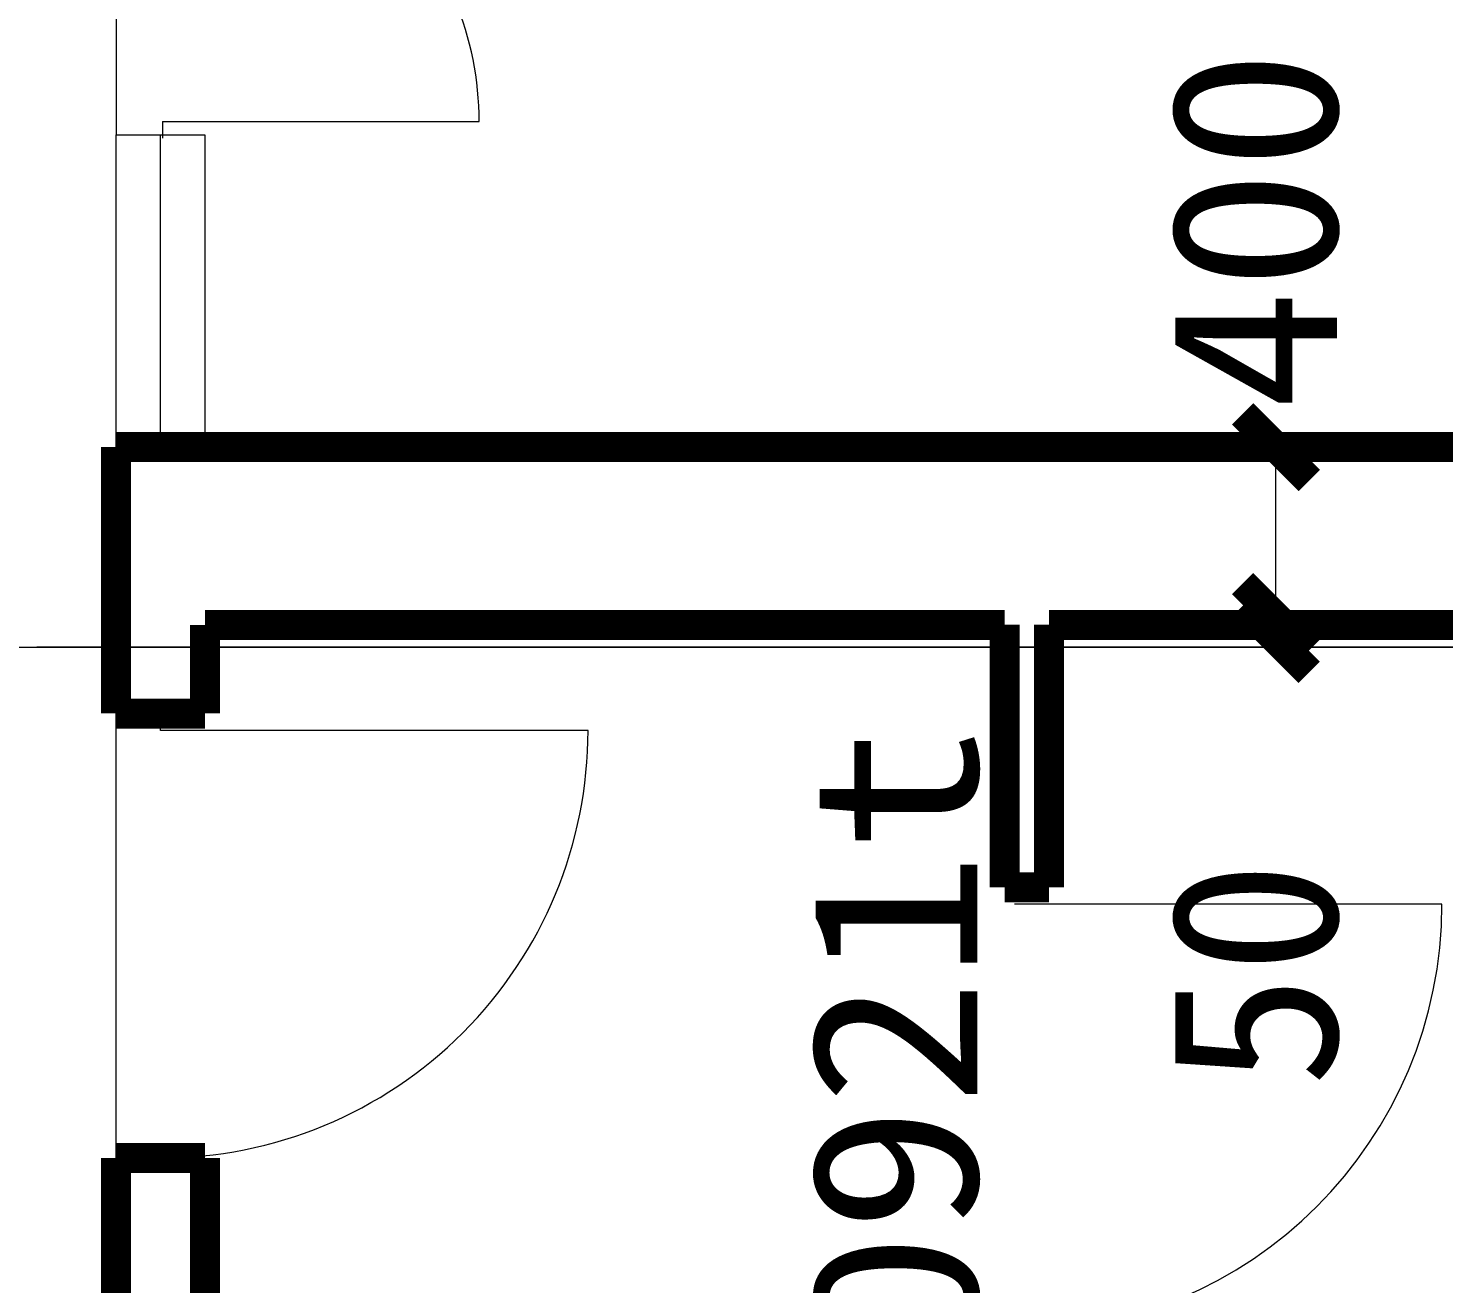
# Model space of a CAD drawing. Extents: x -307567 to 704339, y -10277 to 165507.
# Drawn here: x -214265 to -211079, y 34148 to 36973 of the extents above; entities that cross this region are included whole.
import ezdxf
from ezdxf.enums import TextEntityAlignment as Align

# ---------------------------------------------------------------- set-up
doc = ezdxf.new("R2010")
doc.units = 0
doc.header["$MEASUREMENT"] = 0
doc.layers.add('我的', color=255, linetype='CONTINUOUS', lineweight=0)
doc.styles.get("Standard").update_dxf_attribs({"font": 'txt', "height": 3})

msp = doc.modelspace()

# ---------------------------------------------------------------- linework, layer by layer
at = {"layer": '我的', "color": 0}
for p, q in [((-214067.35585, 38232.97451), (-214067.35585, 36732.98201)), ((-214067.35585, 36030.48308), (-214067.35585, 36732.98201)), ((-214067.35585, 36732.98201), (-214067.35585, 36732.98201)), ((-214067.35585, 36732.98201), (-213867.3599, 36732.98201)), ((-213967.86141, 36732.98201), (-213967.86141, 36029.46685)), ((-213962.53765, 36763.40941), (-213962.53765, 36725.9096)), ((-213962.53765, 36763.40941), (-213250.04121, 36763.40941)), ((-213867.3599, 36732.98201), (-213867.3599, 36695.4822)), ((-213867.3599, 36732.98201), (-213867.3599, 36030.48308)), ((-213867.3599, 36732.98201), (-213867.3599, 36732.98201)), ((-213867.3599, 36067.9829), (-213867.3599, 36030.48308)), ((-211456.66028, 35648.45603), (-211456.66028, 36048.45479)), ((-211456.66028, 35598.45704), (-211456.66028, 35648.45603)), ((-260807.86464, 35580.48533), (-192202.20944, 35580.48533)), ((-203463.16693, 35580.48533), (-214245.83244, 35580.48533)), ((-214067.35585, 34430.49261), (-214067.35585, 35431.04684)), ((-213967.35788, 35392.98627), (-213967.35788, 35430.48608)), ((-213004.86421, 35392.98627), (-213967.35788, 35392.98627)), ((-211082.87065, 35001.98938), (-212045.36889, 35001.98938))]:
    msp.add_line(p, q, dxfattribs=at)
at = {"layer": '我的', "color": 0, "const_width": 67.49966}
for points in [[(-211531.65991, 36105.48271), (-211381.66066, 35955.48346)], [(-214067.35585, 35580.48533), (-214067.35585, 36030.48308)], [(-213867.3599, 36030.48308), (-214067.35585, 36030.48308)], [(-213967.35788, 36030.48308), (-211967.36635, 36030.48308)], [(-211967.36635, 36030.48308), (-207117.39365, 36030.48308)], [(-211531.65991, 35723.45566), (-211381.66066, 35573.45641)], [(-211531.65991, 35673.45667), (-211381.66066, 35523.45742)], [(-213867.3599, 35630.48661), (-212067.3689, 35630.48661)], [(-213867.3599, 35630.48661), (-213867.3599, 35431.04684)], [(-212067.3689, 35631.04508), (-212067.3689, 35040.04767)], [(-211967.36635, 35631.04508), (-211967.36635, 35040.04767)], [(-211967.36635, 35630.48661), (-207567.3914, 35630.48661)], [(-214067.35585, 35580.48533), (-214067.35585, 35431.04684)], [(-213867.3599, 35430.48608), (-214067.35585, 35430.48608)], [(-211967.36635, 35040.04767), (-212067.36432, 35040.04767)], [(-214067.35585, 33030.49808), (-214067.35585, 34430.49261)], [(-213867.3599, 34430.49261), (-214067.35585, 34430.49261)], [(-213867.3599, 32580.50033), (-213867.3599, 34430.49261)]]:
    msp.add_lwpolyline(points, dxfattribs=at)
at = {"layer": '我的', "color": 0}
for centre, radius, start, end in [((-213962.56511, 36763.41399), 712.50051, 359.99780273, 89.99780524), ((-213967.35788, 35392.98627), 962.49524, 270.00000751, 0.00001002), ((-212045.36889, 35001.98938), 962.49524, 270.00000751, 359.99967432)]:
    msp.add_arc(centre, radius, start, end, dxfattribs=at)

# ---------------------------------------------------------------- texts
for s, width, p, p2 in [('400', 0.925713, (-211319.00228, 36114.48459), (-211319.00228, 36924.47962)), ('M0921t', 0.882581, (-212128.38849, 33692.85363), (-212128.38849, 35402.84645)), ('50', 0.906665, (-211319.00228, 34589.49145), (-211319.00228, 35099.48798))]:
    msp.add_text(s, height=374.998125, rotation=90, dxfattribs=dict(at, width=width)).set_placement(p, p2, align=Align.FIT)

doc.saveas('drawing.dxf')
